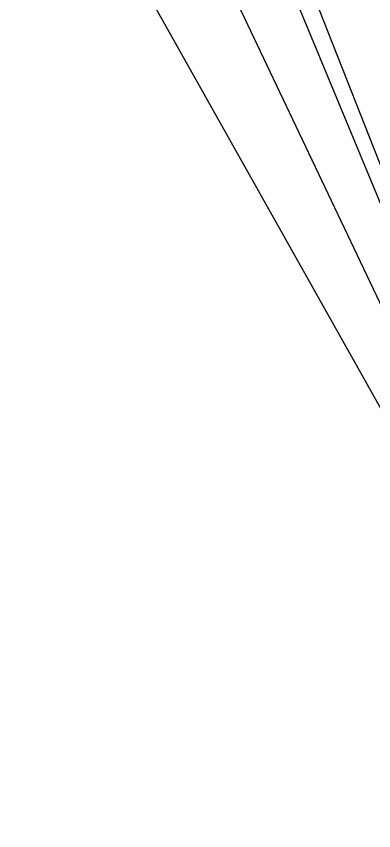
# Model space of a CAD drawing. Extents: x 3.1 to 23.7, y 0 to 23.2.
# Drawn here: x 19.181 to 20.884, y 2.238 to 6.118 of the extents above; entities that cross this region are included whole.
import ezdxf

# ---------------------------------------------------------------- set-up
doc = ezdxf.new("R2010")
doc.units = 0

msp = doc.modelspace()

# ---------------------------------------------------------------- linework, layer by layer
at = {"layer": 'Faces'}
msp.add_3dface([(20.636, 8.955), (20.636, 8.955), (21.662, 6.064), (21.198, 7.527, 1.092)], dxfattribs=at)
at = {"layer": 'Lines'}
for p, q in [((22.443, 1.534, 14.191), (12.987, 18.367)), ((22.443, 1.534, 12.008), (15.365, 16.429)), ((16.963, 14.774, 2.729), (22.443, 1.534, 13.1)), ((22.443, 1.534, 9.825), (17.458, 14.186))]:
    msp.add_line(p, q, dxfattribs=at)

doc.saveas('drawing.dxf')
